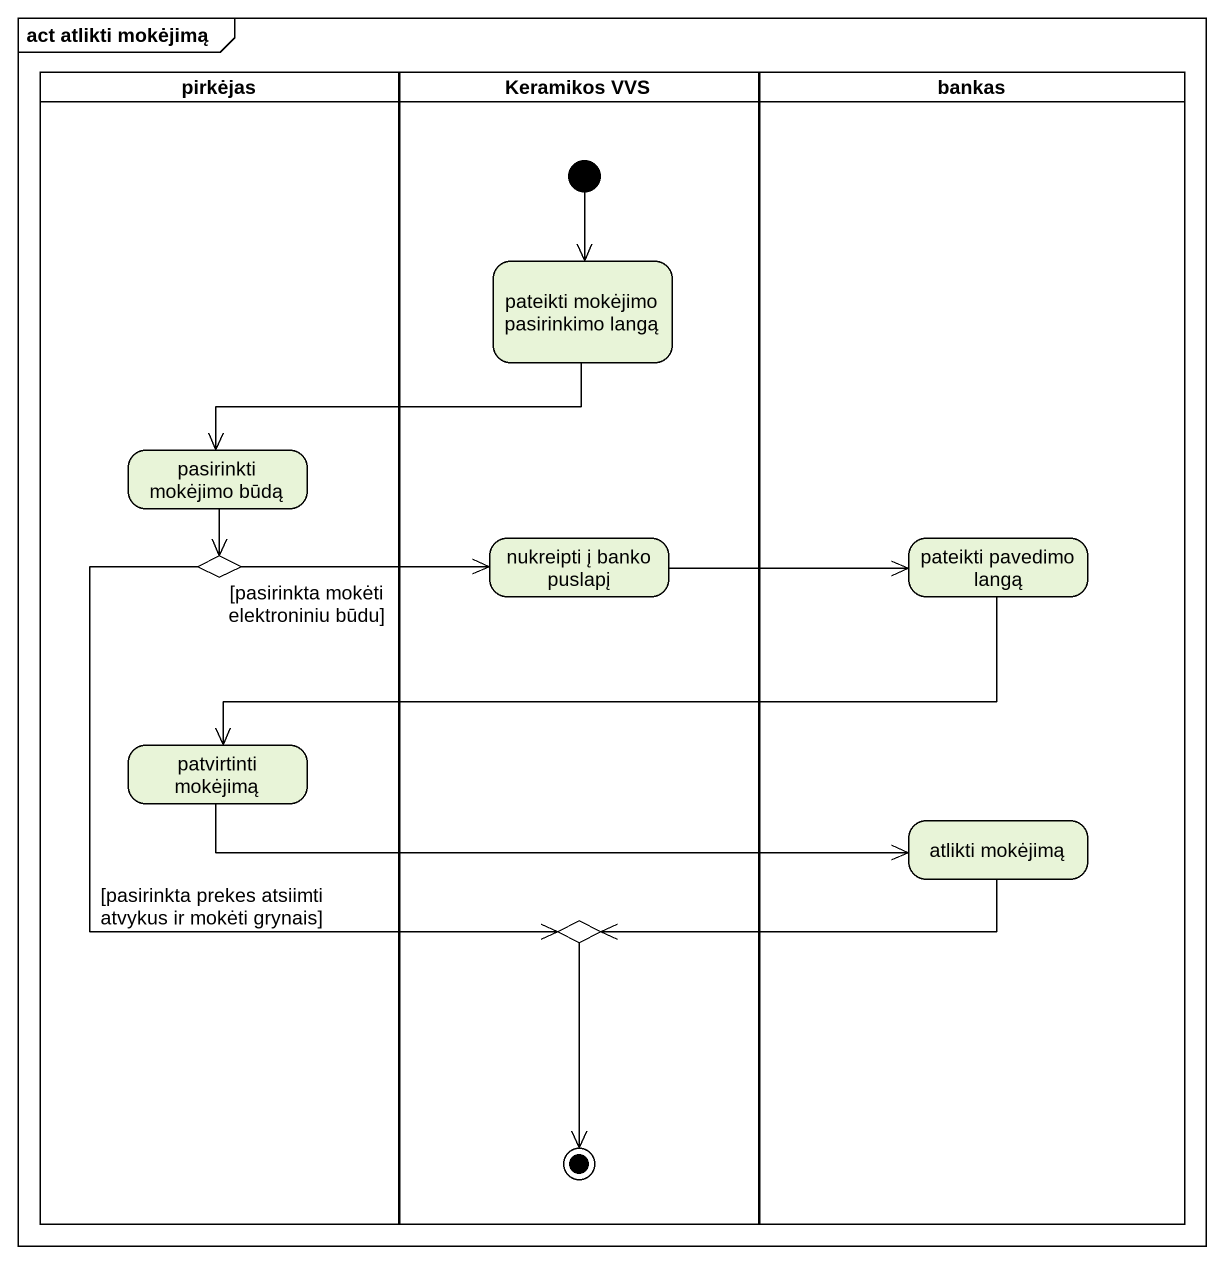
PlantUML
@startuml
mainframe act atlikti mokėjimą
hide empty description
state pirkėjas <<partition>> {
  state "pasirinkti mokėjimo būdą" as pasirinkti_mokėjimo_būdą
  state choice1 <<choice>>
  state "patvirtinti mokėjimą" as patvirtinti_mokėjimą
}
state "Keramikos VVS" as Keramikos_VVS <<partition>> {
  state "pateikti mokėjimo pasirinkimo langą" as pateikti_mokėjimo
  state "nukreipti į banko puslapį" as nukreipti_į_banko_puslapį
  state choice2 <<choice>>
  [*] --> pateikti_mokėjimo
  choice2 --> [*]
}
state bankas <<partition>> {
  state "pateikti pavedimo langą" as pateikti_pavedimo_langą
  state "atlikti mokėjimą" as atlikti_mokėjimą
}
pateikti_mokėjimo -left-> pasirinkti_mokėjimo_būdą
pasirinkti_mokėjimo_būdą --> choice1
choice1 -right-> nukreipti_į_banko_puslapį : [pasirinkta mokėti elektroniniu būdu]
choice1 --> choice2 : [pasirinkta prekes atsiimti atvykus ir mokėti grynais]
nukreipti_į_banko_puslapį -right-> pateikti_pavedimo_langą
pateikti_pavedimo_langą -left-> patvirtinti_mokėjimą
patvirtinti_mokėjimą -right-> atlikti_mokėjimą
atlikti_mokėjimą -left-> choice2
@enduml
